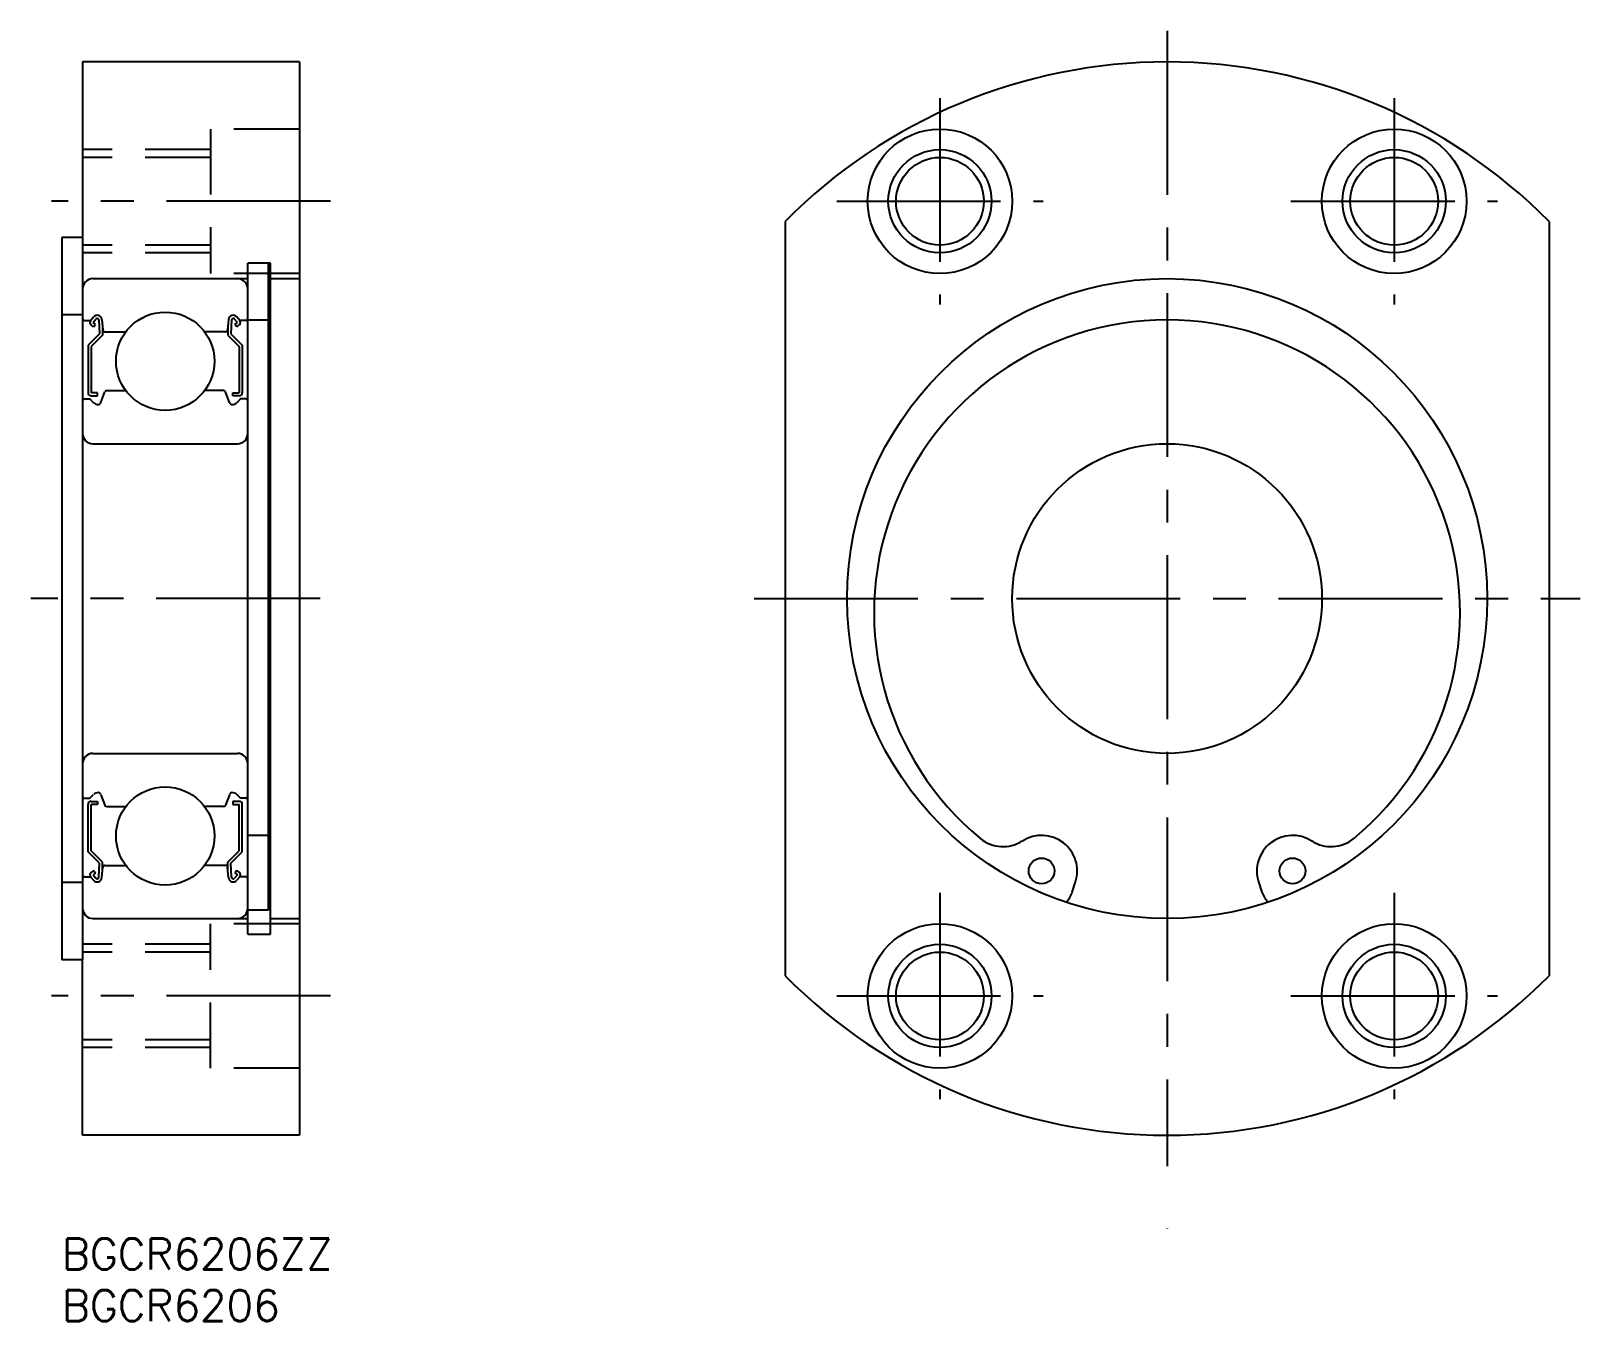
# Model space of a CAD drawing. Extents: x -3 to 147, y -8 to 117.
import ezdxf

# ---------------------------------------------------------------- set-up
doc = ezdxf.new("R2010")
doc.units = 0
doc.header["$LTSCALE"] = 0.5
doc.linetypes.add('CENTER', pattern=[50.8, 31.75, -6.35, 6.35, -6.35])
doc.linetypes.add('DASHED', pattern=[19.05, 12.7, -6.35])
for name, color, linetype in [('MSM_CENTER', 1, 'CENTER'), ('MSM_CONTINUOUS', 7, 'CONTINUOUS'), ('MSM_DASHED', 4, 'DASHED'), ('MSM_NARROW', 5, 'CONTINUOUS'), ('MSM_PART_NUMBER', 7, 'CONTINUOUS')]:
    doc.layers.add(name, color=color, linetype=linetype)
doc.styles.get("Standard").update_dxf_attribs({"font": 'txt.shx', "height": 3, "bigfont": 'bigfont.shx'})

# ---------------------------------------------------------------- blocks, each defined once
blk = doc.blocks.new('*U4')
at = {"layer": 'MSM_PART_NUMBER'}
blk.add_text('BGCR6206ZZ', height=3, dxfattribs=at).set_placement((0, -3))
blk = doc.blocks.new('*U5')
at = {"layer": 'MSM_PART_NUMBER'}
blk.add_text('BGCR6206', height=3, dxfattribs=at).set_placement((0, -8))

msp = doc.modelspace()

# ---------------------------------------------------------------- linework, layer by layer
at = {"layer": 'MSM_CENTER'}
for p, q in [((107.04, 117), (107.04, 7)), ((85.04, 110.5), (85.04, 90.5)), ((129.04, 110.5), (129.04, 90.5)), ((26, 100.5), (-1, 100.5)), ((75.04, 100.5), (95.04, 100.5)), ((119.04, 100.5), (139.04, 100.5)), ((25, 62), (-3, 62)), ((67.04, 62), (147.04, 62)), ((85.04, 33.5), (85.04, 13.5)), ((129.04, 33.5), (129.04, 13.5)), ((26, 23.5), (-1, 23.5)), ((75.04, 23.5), (95.04, 23.5)), ((119.04, 23.5), (139.04, 23.5)), ((107.04, 1), (107.04, 0.97))]:
    msp.add_line(p, q, dxfattribs=at)
at = {"layer": 'MSM_CONTINUOUS'}
for p, q in [((2, 114), (2, 97)), ((23, 114), (2, 114)), ((12.5, 114), (12.5, 114)), ((17.75, 114), (17.75, 114)), ((23, 114), (23, 10)), ((70.04, 98.54), (70.04, 25.46)), ((144.04, 98.54), (144.04, 25.46)), ((0, 97), (0, 27)), ((2, 97), (0, 97)), ((18, 29.5), (18, 94.5)), ((20.2, 94.5), (18, 94.5)), ((20, 31.82, -0.5), (20, 94.5, -0.5)), ((20.2, 29.5), (20.2, 94.5)), ((2, 92), (2, 32)), ((3, 93), (18, 93)), ((20.2, 93), (23, 93)), ((2, 89.5), (0, 89.5)), ((2.2, 88.95), (2.78, 88.95)), ((2.78, 88.95), (3.06, 89.29)), ((3.05, 88.33), (2.82, 88.53)), ((3.01, 88.76), (3.29, 89.09)), ((3.24, 88.56), (3.01, 88.76)), ((3.05, 88.33), (3.24, 88.56)), ((3.57, 89), (3.63, 87.65)), ((3.87, 89.03), (3.96, 88.03)), ((16.13, 89.03), (16.04, 88.03)), ((16.43, 89), (16.37, 87.65)), ((16.99, 88.76), (16.71, 89.09)), ((16.76, 88.56), (16.99, 88.76)), ((16.95, 88.33), (16.76, 88.56)), ((17.22, 88.95), (16.94, 89.29)), ((16.95, 88.33), (17.18, 88.53)), ((17.8, 88.95), (17.22, 88.95)), ((18, 89), (20, 89)), ((3.63, 87.65), (2.53, 86.55)), ((3.93, 87.53), (2.83, 86.43)), ((3.93, 88.38), (3.93, 87.53)), ((4.16, 87.85), (6.18, 87.85)), ((15.84, 87.85), (13.82, 87.85)), ((16.07, 88.38), (16.07, 87.53)), ((16.07, 87.53), (17.17, 86.43)), ((16.37, 87.65), (17.47, 86.55)), ((2.53, 86.55), (2.53, 81.95)), ((2.83, 86.43), (2.83, 81.95)), ((17.17, 86.43), (17.17, 81.95)), ((17.47, 86.55), (17.47, 81.95)), ((2.2, 81.35), (2.7, 81.35)), ((2.7, 81.35), (3.07, 80.98)), ((3.45, 81.95), (2.83, 81.95)), ((2.83, 81.65), (3.45, 81.65)), ((3.45, 81.65), (3.45, 81.95)), ((3.78, 81), (4.15, 82.02)), ((4.34, 82.15), (6.18, 82.15)), ((15.66, 82.15), (13.82, 82.15)), ((16.22, 81), (15.85, 82.02)), ((16.55, 81.95), (17.17, 81.95)), ((16.55, 81.65), (16.55, 81.95)), ((17.17, 81.65), (16.55, 81.65)), ((17.3, 81.35), (16.93, 80.98)), ((17.8, 81.35), (17.3, 81.35)), ((3, 77), (17, 77)), ((3, 47), (17, 47)), ((2.2, 42.65), (2.7, 42.65)), ((2.53, 37.45), (2.53, 42.05)), ((2.7, 42.65), (3.07, 43.02)), ((2.83, 42.35), (3.45, 42.35)), ((2.83, 37.57), (2.83, 42.05)), ((3.45, 42.05), (2.83, 42.05)), ((3.45, 42.35), (3.45, 42.05)), ((3.78, 43), (4.15, 41.98)), ((16.22, 43), (15.85, 41.98)), ((17.17, 42.35), (16.55, 42.35)), ((16.55, 42.35), (16.55, 42.05)), ((16.55, 42.05), (17.17, 42.05)), ((17.3, 42.65), (16.93, 43.02)), ((17.17, 37.57), (17.17, 42.05)), ((17.8, 42.65), (17.3, 42.65)), ((17.47, 37.45), (17.47, 42.05)), ((4.34, 41.85), (6.18, 41.85)), ((15.66, 41.85), (13.82, 41.85)), ((20, 39.06), (18, 39.06)), ((3.93, 36.47), (2.83, 37.57)), ((16.07, 36.47), (17.17, 37.57)), ((3.63, 36.35), (2.53, 37.45)), ((3.57, 35), (3.63, 36.35)), ((3.93, 35.62), (3.93, 36.47)), ((4.16, 36.15), (6.18, 36.15)), ((15.84, 36.15), (13.82, 36.15)), ((16.07, 35.62), (16.07, 36.47)), ((16.37, 36.35), (17.47, 37.45)), ((16.43, 35), (16.37, 36.35)), ((2.2, 35.05), (2.78, 35.05)), ((2.78, 35.05), (3.06, 34.71)), ((3.05, 35.67), (2.82, 35.47)), ((3.24, 35.44), (3.01, 35.24)), ((3.01, 35.24), (3.29, 34.91)), ((3.05, 35.67), (3.24, 35.44)), ((3.87, 34.97), (3.96, 35.97)), ((16.13, 34.97), (16.04, 35.97)), ((16.99, 35.24), (16.71, 34.91)), ((16.95, 35.67), (16.76, 35.44)), ((16.76, 35.44), (16.99, 35.24)), ((17.22, 35.05), (16.94, 34.71)), ((16.95, 35.67), (17.18, 35.47)), ((17.8, 35.05), (17.22, 35.05)), ((97.85, 33.55), (98.17, 34.55)), ((115.9, 34.55), (116.23, 33.55)), ((2, 34.5), (0, 34.5)), ((20, 31.82), (18, 31.82)), ((3, 31), (18, 31)), ((20.2, 31), (23, 31)), ((18, 29.5), (20.2, 29.5)), ((2, 27), (0, 27)), ((2, 10), (2, 27)), ((23, 10), (2, 10))]:
    msp.add_line(p, q, dxfattribs=at)
for centre, radius in [((85.04, 100.5), 7), ((129.04, 100.5), 7), ((85.04, 100.5), 4.25), ((129.04, 100.5), 4.25), ((107.04, 62), 31), ((10, 85), 4.76), ((107.04, 62), 15), ((10, 39), 4.76), ((94.89, 35.61), 1.25), ((119.19, 35.61), 1.25), ((85.04, 23.5), 7), ((129.04, 23.5), 7), ((85.04, 23.5), 4.25), ((129.04, 23.5), 4.25)]:
    msp.add_circle(centre, radius, dxfattribs=at)
for centre, radius, start, end in [((107.04, 62), 52, 44.6398, 135.3602), ((3, 92), 1, 90, 180), ((17, 92), 1, 0, 90), ((2.2, 89.15), 0.2, 180, 270), ((3.01, 88.76), 0.3, 139.9073, 229.9975), ((3.41, 88.99), 0.46, 4.9875, 139.9073), ((3.41, 88.99), 0.16, 2.3753, 139.9932), ((16.59, 88.99), 0.46, 40.0927, 175.0125), ((16.59, 88.99), 0.16, 40.0068, 177.6247), ((16.99, 88.76), 0.3, 310.0025, 40.0927), ((17.8, 89.15), 0.2, 270, 0), ((107.04, 60.63), 28.38, 309.5855, 230.4145), ((4.16, 88.05), 0.2, 184.9875, 270), ((15.84, 88.05), 0.2, 270, 355.0125), ((2.2, 81.15), 0.2, 90, 180), ((2.83, 81.95), 0.3, 180, 270), ((4.34, 81.95), 0.2, 90, 160.0304), ((15.66, 81.95), 0.2, 19.9696, 90), ((17.17, 81.95), 0.3, 270, 0), ((17.8, 81.15), 0.2, 0, 90), ((3.5, 81.4), 0.6, 225, 272.805), ((3.5, 81.1), 0.3, 275.2265, 340.0304), ((16.5, 81.1), 0.3, 199.9696, 264.7735), ((16.5, 81.4), 0.6, 267.195, 315), ((3, 78), 1, 180, 270), ((17, 78), 1, 270, 0), ((3, 46), 1, 90, 180), ((17, 46), 1, 0, 90), ((2.2, 42.85), 0.2, 180, 270), ((2.83, 42.05), 0.3, 90, 180), ((3.5, 42.6), 0.6, 87.195, 135), ((3.5, 42.9), 0.3, 19.9696, 84.7735), ((16.5, 42.9), 0.3, 95.2265, 160.0304), ((16.5, 42.6), 0.6, 45, 92.805), ((17.17, 42.05), 0.3, 0, 90), ((17.8, 42.85), 0.2, 270, 0), ((4.34, 42.05), 0.2, 199.9696, 270), ((15.66, 42.05), 0.2, 270, 340.0304), ((94.89, 35.61), 3.45, 342.0968, 122.7519), ((119.19, 35.61), 3.45, 57.2481, 197.9032), ((91.15, 41.42), 3.45, 230.4145, 302.7519), ((122.92, 41.42), 3.45, 237.2481, 309.5855), ((4.16, 35.95), 0.2, 90, 175.0125), ((15.84, 35.95), 0.2, 4.9875, 90), ((2.2, 34.85), 0.2, 90, 180), ((3.01, 35.24), 0.3, 130.0025, 220.0927), ((3.41, 35.01), 0.46, 220.0927, 355.0125), ((3.41, 35.01), 0.16, 220.0068, 357.6247), ((16.59, 35.01), 0.46, 184.9875, 319.9073), ((16.59, 35.01), 0.16, 182.3753, 319.9932), ((16.99, 35.24), 0.3, 319.9073, 49.9975), ((17.8, 34.85), 0.2, 0, 90), ((95.47, 34.32), 2.5, 315.909, 342.0968), ((118.61, 34.32), 2.5, 197.9032, 224.091), ((3, 32), 1, 180, 270), ((17, 32), 1, 270, 0), ((107.04, 62), 52, 224.6398, 315.3602)]:
    msp.add_arc(centre, radius, start, end, dxfattribs=at)
at = {"layer": 'MSM_DASHED'}
for p, q in [((14.4, 107.5), (14.4, 93.5)), ((23, 107.5), (14.4, 107.5)), ((14.4, 105.5), (2, 105.5)), ((14.4, 104.75), (2, 104.75)), ((2, 97), (2, 92)), ((14.4, 96.25), (2, 96.25)), ((14.4, 95.5), (2, 95.5)), ((23, 93.5), (14.4, 93.5)), ((2, 32), (2, 27)), ((23, 30.5), (14.4, 30.5)), ((14.4, 16.5), (14.4, 30.5)), ((14.4, 28.5), (2, 28.5)), ((14.4, 27.75), (2, 27.75)), ((14.4, 19.25), (2, 19.25)), ((14.4, 18.5), (2, 18.5)), ((23, 16.5), (14.4, 16.5))]:
    msp.add_line(p, q, dxfattribs=at)
at = {"layer": 'MSM_NARROW'}
for centre in [(85.04, 100.5), (129.04, 100.5), (85.04, 23.5), (129.04, 23.5)]:
    msp.add_circle(centre, 5, dxfattribs=at)

# ---------------------------------------------------------------- block references
at = {"layer": 'MSM_CONTINUOUS'}
for name in ['*U4', '*U5']:
    msp.add_blockref(name, (0, 0), dxfattribs=at)

doc.saveas('drawing.dxf')
